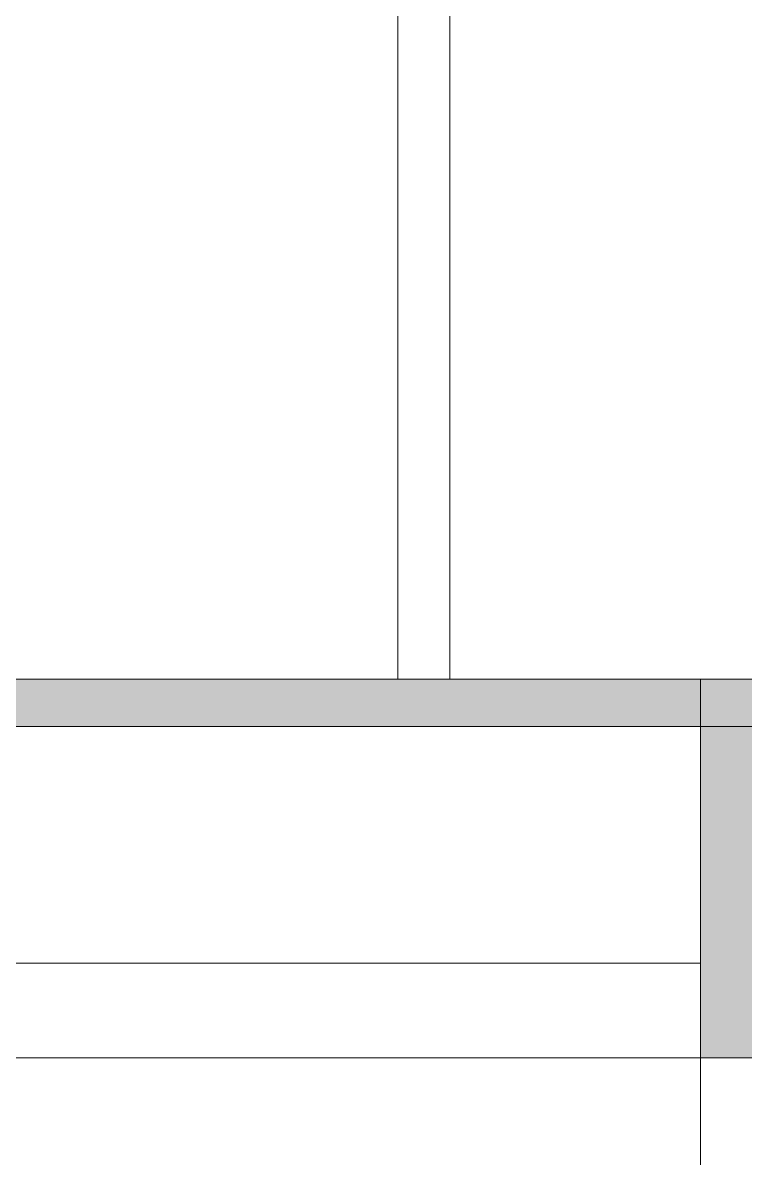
# Model space of a CAD drawing. Header units: millimetres. Extents: x -213 to 151, y -74 to 135.
# Drawn here: x 79.833 to 81.361, y -62.36 to -59.96 of the extents above; entities that cross this region are included whole.
import ezdxf

# ---------------------------------------------------------------- set-up
doc = ezdxf.new("R2010")
doc.units = ezdxf.units.MM
doc.header["$LTSCALE"] = 15
doc.layers.add('G', color=8, linetype='Continuous')

msp = doc.modelspace()

# ---------------------------------------------------------------- hatches: boundary and pattern name
at = {"linetype": 'Continuous', "lineweight": 13}
h = msp.add_hatch(color=256, dxfattribs=at)
h.dxf.hatch_style = 1
h.paths.add_polyline_path([(69.2663, -61.3473), (69.2663, -61.4473), (100.8663, -61.4473), (100.8663, -61.5473), (100.8663, -61.3473)])
h = msp.add_hatch(color=256, dxfattribs=at)
h.dxf.hatch_style = 1
h.paths.add_polyline_path([(81.2663, -62.1473), (81.8663, -62.1473), (81.8663, -61.3473), (81.2663, -61.3473)])
h = msp.add_hatch(color=256, dxfattribs=at)
h.dxf.hatch_style = 1
h.paths.add_polyline_path([(81.2663, -62.1473), (81.8663, -62.1473), (81.8663, -61.3473), (81.2663, -61.3473)])

# ---------------------------------------------------------------- linework, layer by layer
for points in [[(80.6263, -61.3473), (80.7363, -61.3473), (80.7363, -58.6473), (80.6263, -58.6473)], [(81.2663, -62.1473), (81.8663, -62.1473), (81.8663, -61.3473), (81.2663, -61.3473)], [(81.2663, -62.1473), (81.8663, -62.1473), (81.8663, -61.3473), (81.2663, -61.3473)]]:
    msp.add_lwpolyline(points, close=True, dxfattribs=at)
for points in [[(69.2663, -61.3473), (100.8663, -61.3473)], [(69.2663, -61.3473), (100.8663, -61.3473)], [(100.8663, -61.4473), (69.2663, -61.4473)], [(100.8663, -61.4473), (69.2663, -61.4473)], [(75.8663, -61.9473), (81.2663, -61.9473)], [(75.8663, -61.9473), (81.2663, -61.9473)], [(75.8663, -62.1473), (81.2663, -62.1473)], [(75.8663, -62.1473), (81.2663, -62.1473)]]:
    msp.add_lwpolyline(points, dxfattribs=at)
at = {"layer": 'G', "lineweight": 0}
msp.add_line((81.2663, -64.0973), (81.2663, -62.1473), dxfattribs=at)

doc.saveas('drawing.dxf')
